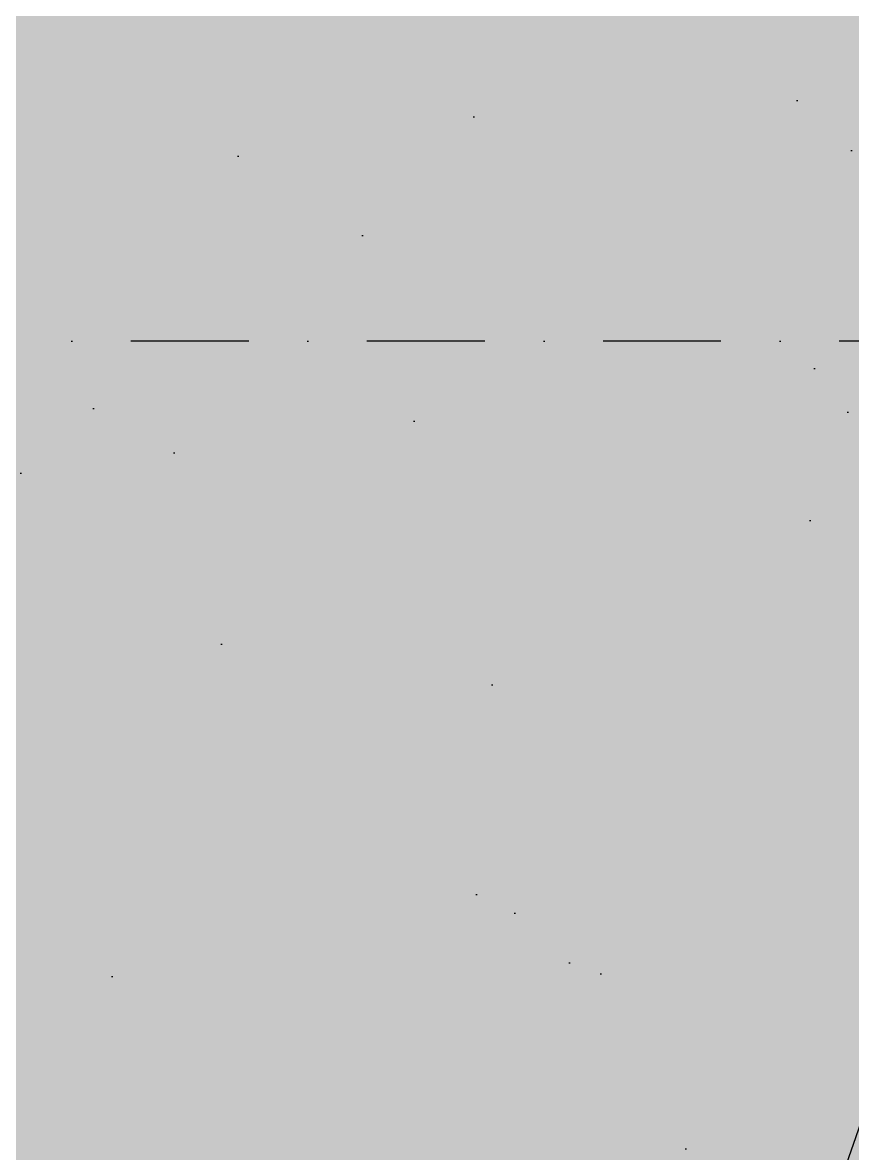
# Model space of a CAD drawing. Header units: centimetres. Extents: x 0 to 1084401, y -139216 to 99734.
# Drawn here: x 912824 to 913396, y 11232 to 12011 of the extents above; entities that cross this region are included whole.
import ezdxf

# ---------------------------------------------------------------- set-up
doc = ezdxf.new("R2010")
doc.units = ezdxf.units.CM
doc.header["$LTSCALE"] = 4
doc.linetypes.add('DASHDOT', pattern=[25.4, 12.7, -6.35, 0, -6.35])
for name, color, linetype in [('0.2', 2, 'Continuous'), ('0.4', 4, 'Continuous'), ('0.6', 6, 'Continuous'), ('B-CORTE', 4, 'DASHDOT')]:
    doc.layers.add(name, color=color, linetype=linetype)

msp = doc.modelspace()

# ---------------------------------------------------------------- hatches: boundary and pattern name
at = {"layer": '0.2', "true_color": 0x000000}
h = msp.add_hatch(color=18, dxfattribs=at)
h.dxf.hatch_style = 1
h.paths.add_polyline_path([(900938.6703317886, 12671.47670687521), (913893.3984030362, 12671.47670687522), (913069.3399238586, 10295.20962031729), (912810.2381209758, 10295.20962031729), (912810.2381209758, 10275.20962031729), (913083.5726628432, 10275.20962031729), (913921.5026210954, 12691.47670687522), (900921.062621098, 12691.47670687522), (900539.1768547148, 9701.927128932926), (900558.7788920754, 9701.98071553644)])
at = {"layer": '0.4', "true_color": 0xf8f3ec}
h = msp.add_hatch(color=7, dxfattribs=at)
h.dxf.hatch_style = 1
h.paths.add_polyline_path([(917643.7551293693, 6257.4967636172), (917643.7551293693, 15479.04640484059), (896254.9483097381, 15479.04640484059), (896254.9483097381, 6257.4967636172)])
at = {"layer": '0.6'}
h = msp.add_hatch(dxfattribs=at)
h.set_pattern_fill('AR-SAND', color=4, scale=8)
h.set_pattern_definition([(37.50000000000001, (221325.3893262838, -35669.2913394301), (-12.80025036787237, 391.5305898634739), [0, -308.864, 0, -345.44, 0, -330.2]), (7.499999999999999, (221325.3893262838, -35669.2913394301), (359.6186265104021, 573.4600804546834), [0, -166.624, 0, -278.384, 0, -106.68]), (327.5, (221075.4533262838, -35669.2913394301), (632.7938961931663, 1.14974774283661), [0, -101.6, 0, -365.76, 0, -477.52]), (317.5, (221075.4533262838, -35669.2913394301), (610.8451619778377, 178.343458605773), [0, -50.8, 0, -239.776, 0, -274.32])])
h.paths.add_polyline_path([(903584.5111404705, 10375.23412559529), (903584.5111404705, 10225.2341255953), (903583.9954952495, 9710.250829488396), (904640.2257396065, 9713.138273802688), (904640.2257396065, 10028.13827380269), (904640.2257396065, 11551.55647321635), (902349.0019350428, 11551.55647321635), (902349.0019350428, 12541.47670687522), (906584.0019350427, 12541.47670687522), (906584.0019350427, 12151.47670687522), (907978.2346801861, 12151.47670687522), (907978.2346801861, 12513.01251930817), (912810.2346801863, 12513.01251930817), (912810.2346801863, 10275.20962031728), (913083.5726628433, 10275.20962031728), (913921.5026210955, 12691.47670687521), (900921.062621098, 12691.47670687521), (900539.1768547149, 9701.927128932919), (900981.309346494, 9703.135798118805), (900979.9274902737, 10208.62029579638), (900979.9274902737, 11518.62029579661), (901964.9274902737, 11518.62029579661), (901964.9274902737, 11188.62029579661), (903019.9274902738, 11188.62029579661), (903019.9274902738, 10375.23412559529)])
h.paths.add_polyline_path([(911590.2346801859, 10807.01251930818), (911590.2346801864, 11583.01251930816), (909443.2346801861, 11583.01251930816), (909443.2346801861, 11881.48006278808), (909238.2346801863, 11881.48006278808), (909238.2346801863, 10807.01251930818)], flags=17)
h.paths.add_polyline_path([(908008.2346801861, 10807.01251930818), (908008.2346801861, 11881.48006278808), (906584.0019350427, 11881.48006278808), (906584.0019350427, 11551.55647321635), (905397.0019350427, 11551.55647321635), (905397.0019350427, 11336.55647321634), (905397.0019350428, 10807.01251930818)], flags=17)
h.paths.add_polyline_path([(903464.2420510524, 10805.68379969053), (904140.6933331037, 10805.68379969053), (904140.6933331037, 10928.94533815207), (903464.2420510524, 10928.94533815207)], flags=16)
h.paths.add_polyline_path([(904638.946016674, 10940.06881881168), (904638.946016674, 11236.76332430619), (904586.1196430477, 11236.76332430619), (904586.1196430477, 10940.06881881168)], flags=16)
h.paths.add_polyline_path([(910179.8975880961, 11095.81605177183), (910856.3488701474, 11095.81605177183), (910856.3488701474, 11219.07759023337), (910179.8975880961, 11219.07759023337)], flags=16)
h.paths.add_polyline_path([(906482.4315113588, 11164.36319548866), (907158.8827934101, 11164.36319548866), (907158.8827934101, 11287.6247339502), (906482.4315113588, 11287.6247339502)], flags=16)
h.paths.add_polyline_path([(905458.717264115, 10940.06881881168), (905458.717264115, 11236.76332430619), (905405.8908904886, 11236.76332430619), (905405.8908904886, 10940.06881881168)], flags=16)

# ---------------------------------------------------------------- linework, layer by layer
at = {"layer": '0.4'}
msp.add_lwpolyline([(900561.9021201797, 9721.989328319456), (900938.6703317886, 12671.47670687521), (913893.3984030362, 12671.47670687522), (913069.3399238586, 10295.20962031728)], dxfattribs=at)
at = {"layer": 'B-CORTE', "ltscale": 1.6}
msp.add_line((913793.2125947423, 11791.69509158889), (900484.8674224017, 11791.69509158889), dxfattribs=at)

doc.saveas('drawing.dxf')
